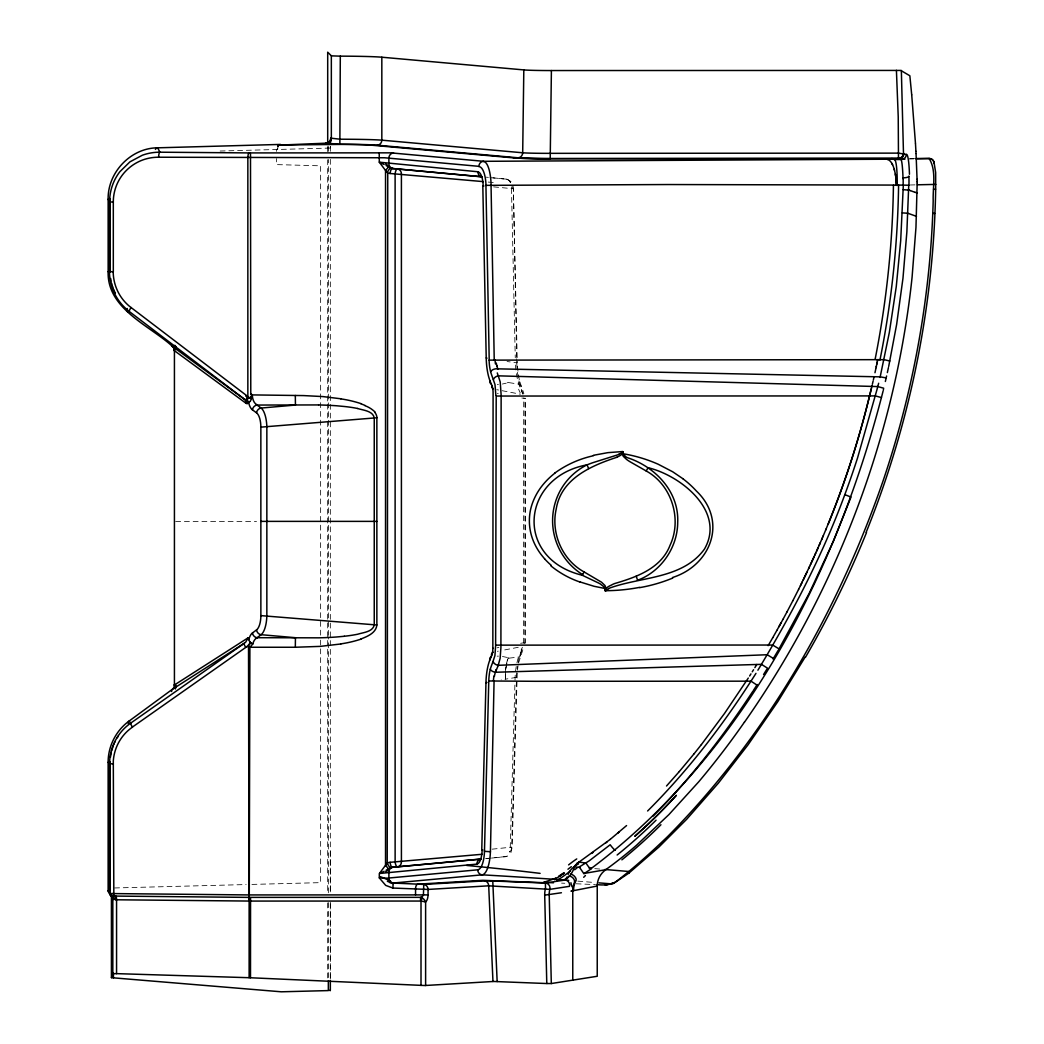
<?xml version="1.0" encoding="UTF-8"?>
<svg xmlns="http://www.w3.org/2000/svg" width="1044" height="1044" viewBox="0 0 1044 1044"><rect width="100%" height="100%" fill="white"/><g stroke="black" fill="none" stroke-linecap="round" stroke-linejoin="round"><path stroke-width="0.75" stroke-dasharray="5 3.75" d="M328.338 892.803L328.338 636.944M328.338 635.313L328.338 159.458M330.335 979.011L330.335 903.177M330.335 891.876L330.335 849.933M525.001 643.339A5.024 3.38 26.5 0 0 524.832 642.752L524.949 398.012M524.506 643.404L525.289 642.765L525.576 398.351M505.374 674.62L505.453 679.174L501.198 679.892M330.335 147.739L330.335 146.839M330.335 151.302L330.361 144.594M505.361 675.416L505.413 672.049M514.875 685.073L510.242 847.415A10.035 5.298 87.4 0 1 509.563 852.113M515.018 680.14L515.097 677.66A39.046 16.365 -89.1 0 1 518.476 657.041L519.207 654.888M509.524 851.708A4.998 2.205 -90 0 0 511.664 847.089L516.506 677.347A44.174 19.471 90 0 1 517.406 666.633M517.25 673.002L512.16 847.232L510.921 852.635M505.674 669.53L505.844 667.99A40.181 24.39 81.4 0 1 508.245 657.942M517.511 670.065L518.046 665.733M506.053 668.029L507.384 660.578M518.581 662.979L523.553 647.606M518.137 662.274A44.174 19.471 90 0 1 520.199 654.17L520.969 651.847A61.544 27.131 90 0 1 522.653 647.45M521.087 650.125L522.405 647.306M506.262 383.161L502.373 384.035M491.763 858.064L506.444 856.471M518.242 647.293L502.764 650.295M497.127 647.815L498.915 647.463M520.656 643.287L523.984 642.765M497.401 651.312L498.288 651.143M523.122 394.032A60.656 26.726 -90 0 1 521.595 390.078L520.564 387.037A44.148 19.458 90 0 1 516.793 363.038L519.429 380.838L519.286 380.133L523.866 393.51M516.663 357.348L513.387 188.755L517.302 362.921L507.071 361.511M492.142 849.177L511.808 847.115M485.656 858.664L488.827 858.351M486.139 858.533L505.505 856.719A5.024 4.502 84.7 0 0 507.384 856.041M220.114 151.028L330.335 148.052M909.35 159.014L913.748 158.897M910.329 184.984L915.001 184.866M114.527 887.961L246.149 884.555M251.93 884.412L320.638 882.637L320.638 636.631M497.309 384.544L498.145 384.518A42.856 24.443 45.1 0 0 498.419 384.492M508.611 382.626L508.206 382.639A9.331 5.507 42.5 0 0 507.684 382.678A2.545 1.501 42.2 0 0 507.253 382.77M497.179 656.154L498.432 656.154M524.74 398.351L521.856 398.012M909.794 158.492L914.609 158.479M175.64 521.374L256.524 521.374M509.25 658.125L518.476 657.054A5.024 2.662 17.8 0 0 520.199 654.17M493.603 186.876L513.348 188.742L513.1 186.419M561.581 883.133L564.804 883.276M576.118 883.772L595.498 884.607M508.898 658.111L508.846 658.111A2.923 1.723 -42.7 0 1 508.219 657.968M594.78 868.634L600.404 869.104M577.828 881.123L592.979 882.376M490.027 177.624L506.731 179.19L511.025 181.565M488.253 182.074L494.673 182.674M486.256 177.18L488.37 177.376M493.055 177.845L506.731 179.19A5.024 4.502 -84.7 0 1 510.594 182.713M502.438 656.506L507.867 657.576M509.067 382.639L518.829 384.14A5.024 2.675 -18 0 1 520.564 387.037M516.506 677.347L505.453 679.174A40.142 24.338 80.8 0 1 508.193 657.681M496.761 389.673L498.549 390.012M502.125 390.691L520.382 394.188M497.375 393.366L498.262 393.536M522.848 394.11L521.269 390.678M519.808 386.985L518.829 384.14A39.019 16.339 89.1 0 1 515.371 362.777L515.344 361.524M328.155 146.069L328.338 147.896M516.689 358.771L516.78 363.038M511.482 188.638L515.266 357.766M330.335 159.34L330.335 892.555M330.335 902.329L330.335 978.907M328.338 148.052L328.338 151.302M328.338 902.577L328.338 979.181M327.699 146.721L327.699 151.615M327.699 159.758L327.699 402.592M327.699 404.224L327.699 893.155M327.699 902.929L327.699 979.533M320.638 635.143L320.638 165.813L276.451 164.6L276.451 158.544M276.451 149.475L276.451 151.367M507.123 856.067A10.035 5.298 87.4 0 1 505.505 856.706M506.731 179.203A10.035 5.311 -87.4 0 1 510.438 182.752M511.403 186.811A10.035 5.311 -87.4 0 1 511.482 188.638M512.604 186.68A5.011 2.205 90 0 1 512.904 188.886M523.462 643.169A5.024 3.067 79.3 0 0 523.422 642.765L523.71 398.351A5.024 3.067 -79.4 0 0 523.736 397.947M520.264 392.909A55.932 26.204 -88.9 0 1 518.62 389.203M519.742 655.841A56.833 24.638 -89 0 1 521.53 651.104M277.717 149.436A4.92 2.166 90 0 1 277.782 148.118M277.286 149.449A4.933 2.949 90 0 1 277.443 147.843"/><path stroke-width="1.5" d="M110.742 895.426L108.132 890.728L108.132 762.316C108.041 746.303 116.028 730.513 129.012 721.13L172.312 689.353L244.165 643.339A16.926 14.159 76.7 0 0 245.732 642.086L248.211 637.74L174.426 684.981A4.633 3.067 -74.1 0 1 172.338 689.445A5.024 2.61 53.7 0 0 171.607 691.506M108.602 890.689L110.142 890.662L110.142 761.585M110.142 200.918L110.142 272.38M110.142 199.978L110.142 198.556M132.471 727.133A44.592 43.13 -90 0 0 113.3 760.841L113.835 896.091A3.771 1.801 88.1 0 1 115.44 899.811M904.939 159.132L483.594 161.311A5.024 4.698 -84.7 0 0 478.896 166.335L384.57 157.761L158.636 157.226A48.337 46.745 -90 0 0 142.832 159.928C133.541 163.321 125.45 169.807 120.177 178.172A43.744 42.308 -90 0 0 113.652 196.455A43.483 42.047 90 0 0 113.313 201.988L113.313 271.688L108.145 271.688C106.932 309.076 150.192 325.845 172.417 346.373A5.024 4.737 -54.3 0 1 174.191 350.353M245.992 400.087A9.344 5.233 74.4 0 1 244.505 399.265L172.886 346.712A5.024 4.398 -53.7 0 1 174.426 350.693L245.823 403.114A11.641 4.724 90 0 0 247.441 403.65A5.024 4.581 80.9 0 0 245.992 400.061A5.024 1.031 -52.7 0 1 247.846 396.511L247.846 157.931A5.024 1.279 -89.5 0 1 249.124 152.92M249.124 977.706L249.124 901.063A3.771 0.953 -89.4 0 0 248.394 897.383L115.806 896.091A3.771 0.953 -89.4 0 1 116.563 899.784L116.563 973.634L249.881 977.732L424.817 985.523L493.59 981.464L546.782 983.539L544.707 895.139A23.764 23.607 -38.4 0 1 545.503 888.47L545.412 883.054L487.209 880.758L423.76 884.425L393.183 883.041L392.87 888.053L428.053 889.436L488.696 885.821L549.849 889.357L569.502 886.33A5.024 4.868 81.2 0 0 565.013 880.027L558.344 879.57M249.268 897.383L249.894 647.254L252.896 643.939A5.729 1.657 28.7 0 1 250.808 642.856M250.495 977.758L250.547 897.383L420.588 897.357A6.708 5.533 -90 0 0 421.45 897.161L423.407 895.295L423.76 884.425A5.024 4.502 86.6 0 1 428.053 889.436L428.053 894.904A7.647 3.367 -90 0 1 425.587 901.872M250.09 641.995L249.477 641.199A5.742 3.615 35.4 0 1 249.255 640.872L248.759 639.633A16.182 6.564 90 0 1 252.439 632.977L256.524 629.923A14.942 6.055 90 0 0 260.87 615.621L260.856 427.14A14.942 6.055 90 0 0 256.524 412.824L252.439 409.835A16.13 6.538 -90 0 1 248.655 402.801A5.024 4.032 36.7 0 0 246.828 399.813C249.699 395.911 253.314 399.226 249.138 402.24M249.477 901.076A3.771 0.692 -88.6 0 0 249.007 897.383L248.524 647.254L295.322 647.254L295.439 637.701L261.144 634.7A5.024 4.398 53.8 0 1 256.524 629.923M388.577 166.923L385.536 170.472L385.536 865.319L388.564 868.869L390.821 867.708A5.324 5.05 -53.7 0 1 392.387 867.225M491.633 655.671A9.579 3.354 -90 0 0 492.846 648.337L493.094 392.87A9.579 3.354 90 0 0 491.894 385.497L490.001 380.877A33.447 11.693 90 0 1 486.217 357.922L482.811 185.819L483.881 185.989M495.613 645.427L496.2 396.028M495.613 646.014L494.921 655.619L492.559 662.836M327.699 143.472L327.699 52.2L331.405 55.854L340.305 56.154A50.216 1.749 -0.1 0 1 381.83 57.211L523.814 69.909L522.692 152.776A5.024 4.685 -84.9 0 1 518.007 157.788L377.145 145.194A45.192 1.579 -0.1 0 0 339.783 144.242L325.754 143.185L278.03 145.168M911.699 94.756L909.859 75.781L900.789 70.431L551.402 70.548L550.214 158.505A35.144 1.227 -0.1 0 1 518.007 157.788M888.692 366.431L896.652 324.358L902.969 278.265L906.871 231.872L908.737 185.258L903.321 185.101L900.698 240.642L896.261 286.669L889.357 332.383L880.053 377.471M393.118 867.238A5.024 4.698 84.7 0 0 388.89 872.236L388.89 878.017A5.024 4.698 84.7 0 0 393.379 883.028L482.184 874.833A25.069 8.3 -89.2 0 0 490.432 851.721L494.073 680.858M935.685 189.29L935.659 172.547L934.236 163.647A5.024 4.998 -67.9 0 0 929.134 158.505L915.94 158.845M260.856 427.14L376.858 417.77L376.858 624.991C376.127 632.977 367.41 636.422 360.924 638.993M491.098 656.78A5.024 3.51 21.5 0 0 489.845 659.978A33.447 11.693 -90 0 0 485.956 682.737L481.754 850.181L482.863 850.038M763.569 674.528L767.51 668.173L761.454 664.349L495.508 672.258A5.024 2.845 14.9 0 1 490.315 669.282A21.911 7.66 90 0 0 488.775 680.975L484.468 851.343A20.045 7.008 90 0 1 477.695 869.809A5.024 4.698 84.7 0 0 482.184 874.833A482.798 24.547 2.5 0 1 554.012 879.283L558.827 879.609M330.387 143.185L330.726 138.173L340.305 139.217A50.216 1.579 -0.1 0 1 381.83 140.17L522.692 152.776A30.132 1.044 -0.2 0 0 550.292 153.338L898.571 153.129L906.309 154.46A30.028 3.302 -89.5 0 1 909.454 174.244M929.134 158.505C936.677 170.603 932.723 186.954 933.192 200.722C930.648 295.335 913.787 389.438 883.668 479.131C838.201 611.549 766.492 736.659 667.677 836.505C651.534 852.048 634.843 867.133 617.108 880.836C611.536 885.234 603.784 885.273 597.116 884.673M935.659 190.178C933.519 307.223 909.963 423.786 866.129 532.362M917.167 183.065L915.966 227.422L912.091 277.13A887.7 887.7 0 0 1 904.443 332.866C880.992 472.436 825.621 606.303 744.463 722.2M415.564 888.601L415.551 894.904M110.416 757.278L111.225 752.359M805.133 657.081L777.819 701.607L747.987 744.881L718.416 783.078L686.691 819.253L658.894 847.062L629.088 872.941L628.514 871.466L604.894 869.482M877.469 360.885L877.717 359.658M877.13 362.529L877.547 360.48M876.96 363.338L876.229 366.862M877.208 362.111L876.79 364.16M876.02 367.866L876.373 366.209M875.877 368.532L874.976 372.734M888.431 367.632L887.361 372.591M874.089 376.727L873.397 379.755M886.604 375.984L886.382 376.949M885.991 378.711L885.351 381.478M886.173 377.915L880.209 376.858L495.717 368.806A5.024 2.832 -14.8 0 0 490.628 371.768A29.023 10.153 -90 0 0 491.098 373.387L495 384.557L495.874 395.454M873.123 380.969L872.419 383.996M872.145 385.197L871.675 387.141M550.201 158.531L898.479 158.323A5.024 4.998 -67 0 0 903.478 153.324L901.35 70.496M898.479 158.323L898.231 116.902L896.418 70.34M883.511 389.308L883.328 390.012M869.691 395.311L869.548 395.911A911.334 910.733 28.2 0 1 828.153 524.166M871.427 388.185L871.061 389.699M871.375 388.42L871.57 387.598M870.996 389.973C859.108 440.15 842.991 489.323 822.842 536.786M883.08 391.082C836.988 572.451 743.067 754.76 590.917 868.712A5.024 0.953 55 0 1 586.049 863.075L578.989 862.096L577.215 863.297M869.991 394.071L870.8 390.795M878.643 383.252L877.952 385.967M111.525 895.23L111.434 895.661A4.607 1.501 -47.6 0 0 111.382 895.974L115.74 896.091M883.759 388.237L877.795 386.58L877.338 388.329M111.551 750.975L113.261 745.664M877.143 389.034L857.529 457.99A917.324 916.697 12.4 0 1 844.818 494.634C822.267 556.113 791.717 614.237 757.905 670.196M251.539 398.638L251.878 397.399A8.77 7.438 89.2 0 0 252.061 396.668L252.113 394.906L303.634 395.585L322.974 396.589L340.853 398.782M495.508 672.258L495.874 671.175M421.006 985.445L421.006 901.129L422.207 897.788A5.05 4.541 61.3 0 0 420.588 897.383L420.536 901.05L250.495 901.076M328.338 980.812L328.338 990.586L281.28 991.8L111.46 977.68L112.83 973.713L112.83 898.923L111.46 896.261A3.771 3.758 0 0 0 109.463 892.946A2.506 2.506 0 0 1 108.132 890.728L108.237 890.715M496.226 670.248L497.727 666.659M489.845 659.978L491.411 656.219M113.509 745.024L114.318 743.132M825.687 530L826.091 529.021M491.58 655.815L491.58 655.815A5.024 3.628 22.9 0 1 493.212 652.239M822.437 537.751L821.602 539.683M823.246 535.82L819.096 545.49M498.027 665.981L500.141 658.346L500.911 647.672L501.133 394.984L500.233 381.987L497.27 372.93M820.362 542.593L817.413 549.34M818.248 547.434L810.47 564.687M816.565 551.271L816.982 550.305M815.703 553.189L814.842 555.108M813.981 557.026L803.254 579.916M339.861 144.15L340.305 56.154M808.695 568.51L809.583 566.605M806.895 572.321L798.582 589.429M114.618 742.519L115.218 741.292M802.34 581.808L800.487 585.593M798.608 589.364L792.853 600.705M792.892 600.639L786.98 611.914M787.019 611.849L782.987 619.34M776.866 630.406L783.013 619.288M778.928 626.726L780.964 623.033M619.288 454.179L619.014 454.31A36.462 36.409 88.9 0 1 617.2 455.014L592.64 462.753A157.996 157.709 -76.9 0 0 587.028 464.854C520.708 477.147 513.987 558.788 582.239 575.231L584.092 571.929C562.285 560.041 550.71 533.066 556.217 509.002C561.124 478.609 591.152 465.689 617.082 457.207M776.893 630.367L772.717 637.74M605.925 588.385A21.846 21.846 0 0 1 610.949 585.293L613.011 584.235A71.331 71.331 0 0 1 614.433 583.622C636.318 577.175 661.074 568.562 670.039 545.307C682.319 519.194 671.683 484.886 646.21 470.974L648.076 467.699C681.197 475.62 725.958 511.73 704.426 549.131C682.867 578.676 642.491 576.627 611.04 587.576A28.684 28.606 -84.1 0 0 608.678 588.542L608.691 588.555M772.73 637.727L768.123 645.662M778.85 649.224L809.126 593.475L833.477 541.066L850.99 497.061L844.779 494.608M778.263 650.216L773.043 659.038M385.575 865.228L379.311 873.606L379.311 877.887L385.706 885.39L392.87 888.053M756.809 664.493L754.864 667.638M755.96 673.367C724.693 722.774 689.066 769.65 647.619 810.979M753.572 669.726L752.254 671.814M750.949 673.902L749.631 675.977M117.215 737.782L118.311 736.124M748.3 678.052L724.523 713.443L701.398 744.581M753.168 690.802L757.239 684.525M250.821 396.72L250.377 397.373M752.541 691.754C723.322 736.164 690.645 778.511 652.983 816.134M386.358 864.067L386.685 863.662A4.972 3.667 -60 0 1 387.207 863.049A10.257 9.579 -90 0 1 390.13 862.305L482.093 854.279M701.385 744.581L694.182 753.677M629.14 872.928L614.407 882.872A5.024 4.907 79.1 0 1 611.145 883.876L599.034 882.872M568.954 876.229L569.137 875.994A5.024 3.68 38.5 0 1 574.487 882.337A20.123 19.484 79.8 0 0 572.764 890.793L572.764 980.277M568.432 876.869L565.104 880.014L545.386 883.015A5.024 4.855 81.5 0 1 549.849 889.357A18.479 18.205 -55.7 0 0 549.222 894.708L551.31 983.539L546.978 983.539M694.169 753.69L679.344 771.516M679.331 771.529L666.516 786.001M249.607 401.718L248.668 402.775A6.969 2.832 90 0 1 248.08 403.362M110.103 892.281L109.607 892.724A3.771 3.628 -3.7 0 1 110.051 893.116M626.57 825.569L610.179 839.415M617.709 833.229L619.196 831.964M610.166 839.428L578.989 862.096M605.585 843.043L607.112 841.842M252.439 632.925A5.024 4.398 53.8 0 0 257.059 637.701L261.144 634.7A19.993 7.504 -88.8 0 0 266.846 615.621L266.846 427.14A19.993 7.504 88.7 0 0 261.144 408.047L257.059 405.059A5.024 4.398 -53.8 0 0 252.439 409.835M563.682 873.41L564.373 872.901L562.194 874.467M591.635 853.431L593.201 852.322M250.155 642.086L250.351 642.334A14.551 14.068 -90 0 1 245.771 647.397L132.418 727.055A5.024 1.057 54.9 0 1 130.787 722.957L129.012 721.13A5.024 2.61 53.7 0 0 128.425 723.91M576.784 863.597L577.671 862.97M278.213 145.038L340.983 144.411A40.168 1.396 -0.1 0 1 372.473 145.26M563.395 873.671A23.516 3.51 -39.6 0 1 561.163 875.237A21.911 3.158 -39.4 0 1 559.962 876.007L559.206 876.49M559.14 876.555A18.648 2.597 -39.3 0 1 557.339 877.665L542.815 882.663L482.772 880.314L417.874 884.164A5.729 2.519 -90 0 0 416.295 885.495A4.802 2.114 -90 0 0 415.551 888.601M386.11 870.226L388.564 868.869M384.14 871.283L380.238 873.175M379.624 873.463L476.86 864.119A5.024 4.698 84.7 0 1 480.736 859.16M112.843 973.7L116.563 973.634M672.532 577.528C711.76 564.948 727.446 520.499 696.4 491.032A102.625 100.785 -55.6 0 0 682.828 478.7M593.41 455.301L607.921 452.639L622.589 451.556A1.657 1.631 -84.1 0 1 622.929 452.013A3.328 3.289 -84.2 0 1 623.177 453.762A150.323 147.674 -52.9 0 1 658.229 464.254L672.701 471.784L682.854 478.674M614.329 882.885L611.432 883.446M934.798 213.407L932.683 213.394M605.768 869.73A20.241 20.241 0 0 0 597.194 886.03L573.339 890.689M610.348 883.655L608.548 884.007A5.298 5.298 0 0 1 605.194 885.025M572.647 890.806L571.916 890.937M571.681 890.989L570.951 891.119M486.217 357.922L487.026 358.157M561.424 892.75L544.707 895.139M340.853 643.978L320.221 646.38L295.322 647.254M551.31 983.539L597.233 976.27L597.233 886.03M478.896 166.635A20.254 7.086 90 0 1 485.995 185.349L668.408 184.54L903.321 185.101M344.298 636.279L336.599 636.984A336.559 334.772 -86.6 0 1 318.603 637.832L257.059 637.701M390.13 862.305A5.024 1.775 84.4 0 0 392.4 867.303L481.297 858.977M392.4 867.303L481.075 859.121M477.695 869.822L388.89 878.017A10.009 0.757 3.8 0 1 379.311 877.887M935.789 184.397L917.337 184.801M280.51 144.424L157.67 147.817C130.761 147.909 107.571 172.495 108.145 199.195L108.145 271.688L109.581 271.688L109.581 201.988A48.663 47.371 89.2 0 1 109.959 195.841A49.016 47.711 89.2 0 1 119.838 171.725L129.926 161.859L142.349 155.23A53.048 51.639 89.2 0 1 159.915 152.202L249.96 152.92M487.013 682.437L485.956 682.737M935.607 189.316L933.558 189.29M896.313 185.349L898.649 185.297M109.32 890.676L110.142 890.662M889.827 361.015L884.059 359.658L489.205 360.128L485.93 185.362M249.829 897.383L250.103 901.076M492.781 648.324L493.238 648.324M891.837 158.505L894.303 159.549L901.311 159.51A5.024 4.998 -67.2 0 0 906.309 154.46M372.46 145.273L513.361 157.853A40.168 1.396 -0.1 0 0 550.149 158.714L903.386 158.492M916.214 158.479L929.056 158.479A5.037 5.037 0 0 1 934.119 163.569M110.142 199.195L108.145 199.195L109.581 201.988L113.313 201.988M257.059 405.059L318.603 404.928M260.856 521.374L376.858 521.374M260.856 615.621L376.858 624.991M173.996 684.981L174.948 684.981M110.142 762.316L108.145 762.316L109.568 763.79L109.568 893.534A2.506 2.506 0 0 0 111.303 895.922A3.771 3.249 -69.2 0 1 113.444 899.497L113.039 899.171M113.313 763.79L109.594 763.79L109.685 760.528A49.668 48.337 89.6 0 1 130.839 723.035L244.165 643.339A5.024 1.057 54.9 0 0 245.797 647.437M249.894 894.93L428.053 894.904M244.335 399.173L129.312 311.53L127.551 311.53A5.024 2.571 -52.1 0 1 127.198 308.502M248.863 894.93L109.646 893.547L110.599 893.586M496.579 645.14L772.677 645.035L779.046 648.898M496.631 396.041L501.133 396.041A2669.952 2.114 0 0 0 869.548 395.911L875.368 395.911L881.475 397.581M112.882 893.612L111.982 893.612M116.563 899.784L249.124 901.063M490.445 851.721L484.468 851.343M903.243 189.695L909.259 190.138M877.795 386.58L871.857 386.411A2861.787 2.192 1.6 0 1 541.197 377.054L498.51 375.84A5.024 3.589 -22.3 0 0 493.407 379.611M902.329 212.898L907.849 213.25L916.501 216.369M543.807 882.363L553.503 882.793M483.594 161.311L390.652 152.842L250.495 152.92L250.782 394.201M580.151 867.407L574.513 866.938A25.291 13.011 -85.5 0 1 562.677 879.857L568.732 880.366M589.155 868.164L591.4 868.347M390.821 867.708A5.024 1.631 65.4 0 1 387.22 863.088L387.742 172.926A10.244 9.566 -90 0 0 389.621 173.421L390.117 173.487A5.024 1.788 -84.4 0 1 392.387 168.489L482.106 176.762M481.01 176.775L392.387 168.489M483.424 181.63L390.117 173.487M580.046 581.939L594.127 586.297L605.925 588.672M488.775 680.975L535.324 681.301A1128.225 1.449 0 0 0 746.343 681.171L751.027 681.158L756.9 685.047M357.648 408.504C363.168 410.305 372.747 410.801 374.248 417.77L374.248 624.991C372.734 631.946 363.181 632.455 357.648 634.243A143.694 142.937 -85 0 1 344.298 636.253M917.363 193.062L915.17 192.331M250.612 393.927L251.043 394.084A2.271 2.271 0 0 1 252.087 394.789L252.061 394.815M914.909 192.24L913.017 191.587M912.613 191.443L910.629 190.713M360.924 403.754L365.087 405.45M910.329 190.582L909.585 190.282M901.311 159.51L898.936 158.518A5.024 4.998 -67 0 0 903.934 153.507M387.337 881.28L389.399 882.154A21.285 17.122 -14.1 0 0 389.986 882.454M390.508 167.94L386.11 165.565M582.239 575.231L598.825 583.139A55.071 54.967 -74.7 0 1 600.3 583.935L606.003 588.49L605.024 585.593L601.54 582.213L584.092 571.929M384.127 164.508L379.311 162.185L379.22 152.711M773.369 658.412L767.157 654.732L498.314 665.315A5.024 3.628 22.9 0 1 493.12 661.478M646.21 470.974L629.884 461.67A50.53 50.53 0 0 1 626.57 459.425L623.242 456.267L622.354 453.735A3.615 3.589 -68 0 0 622.615 451.569M247.846 396.511L131.087 307.549A44.735 43.261 -90 0 1 113.183 271.688M385.536 170.472L379.311 162.185L477.878 171.764A5.024 4.698 -84.7 0 0 481.754 176.723M544.603 558.749L543.376 557.326A64.624 63.762 87.3 0 1 538.861 551.349A58.438 57.811 -89.5 0 1 533.536 541.431A52.866 52.422 -88 0 1 530.482 509.981A56.167 55.671 -87.6 0 1 534.802 497.531A62.392 61.792 -86.2 0 1 542.854 484.86A72.715 71.932 -83.8 0 1 550.579 476.769A80.153 79.253 -82.6 0 1 554.86 473.167M492.768 880.888L497.153 981.53M327.581 144.437L326.472 143.302A14.538 4.359 -89.2 0 0 325.754 143.185A5.024 5.011 0 0 0 330.778 138.16M887.361 159.575A26.752 9.2 89.2 0 1 888.418 159.849L888.836 160.071A26.518 9.122 89.2 0 1 891.85 163.399L892.581 164.782A25.565 8.796 89.2 0 1 894.238 169.272L895.165 173.134A25.108 8.639 89.2 0 1 895.321 173.97L895.726 176.527A24.782 10.179 -89.4 0 1 895.987 178.276M891.85 163.399L892.581 164.782M115.401 292.999L114.814 291.837M114.253 290.65L113.731 289.449M588.646 468.547L587.015 464.854A63.097 62.549 53.5 0 0 582.617 574.618M113.235 288.235L112.556 286.382M636.24 576.158L637.558 580.268C661.1 571.577 677.582 547.461 677.7 522.431C679.148 491.58 655.136 466.603 627.144 457.598A24.025 23.986 -88.6 0 1 625.33 456.45M112.152 285.116L111.604 283.185M111.134 281.214L110.651 278.539M895.321 173.97L895.648 175.953M895.935 178.302L896 178.902A24.821 10.349 -89.8 0 1 896.196 180.703L896.222 181.956A24.638 10.414 89.6 0 1 896.339 183.809L896.313 185.062M911.712 94.887L915.457 143.198M915.471 143.38L915.914 151.158M915.927 151.341L916.032 153.455M916.045 153.612L917.05 178.981M492.964 981.49L488.696 885.821A5.024 4.502 86.6 0 0 484.403 880.81M917.063 179.268L917.115 181.291M917.115 181.395L917.154 182.817M491.045 185.114L494.23 359.893M295.322 395.493L295.439 405.059L261.144 408.047A5.024 4.398 -53.8 0 0 256.524 412.824M425.613 902.003L425.613 985.51M381.83 57.211L381.83 140.17A5.024 4.685 -84.9 0 1 377.145 145.194M331.339 55.828L331.339 138.735A5.024 5.011 0 0 1 326.328 143.746M330.335 980.525L330.335 990.299M175.992 346.647L175.992 349.688M174.426 350.693L174.426 684.981M113.418 973.086L113.418 977.941M111.421 977.641L111.421 895.935A3.771 3.628 -3.7 0 0 111.003 894.251M380.381 876.699A19.81 3.706 19.7 0 1 390.665 881.293M360.976 639.15A119.473 119.46 -90 0 1 340.84 643.874M374.731 412.276A9.226 9.226 0 0 1 376.936 417.757M364.995 405.685A28.475 28.475 0 0 1 375.018 411.988M340.84 398.886A119.525 119.499 -90 0 1 360.963 403.61M257.085 404.746A10.636 5.846 90 0 1 252.309 395.546M385.654 170.42A8.221 5.833 59.7 0 0 387.259 172.678A5.024 1.644 -65.5 0 1 390.847 168.084M554.521 879.635A14.551 1.696 -37.7 0 1 555.604 878.226M393.092 883.459A11.458 10.336 -34 0 1 389.908 882.624M483.594 161.572A25.239 7.569 90 0 1 491.098 185.101M393.588 153.011A5.024 4.698 -84.7 0 0 388.89 158.022L388.89 163.556A5.024 4.698 -84.7 0 0 393.118 168.554M155.425 149.37A5.024 3.028 88.4 0 1 157.67 147.817L159.915 152.202A5.024 1.279 -89.5 0 0 158.636 157.226M622.863 451.804A7.086 7.073 0 0 1 619.222 453.905M604.998 588.581A4.045 3.954 -81.3 0 0 605.155 590.512A2.088 2.049 -81.5 0 0 605.598 591.165A4.398 4.385 6.7 0 1 605.925 588.672M639.607 587.367A191.796 186.498 59.1 0 1 605.585 590.695M605.337 590.93A7.608 7.595 89.9 0 1 608.613 588.764M248.276 647.202A6.903 6.682 -90 0 1 250.978 642.947M129.365 311.451A49.799 48.468 90 0 1 109.45 271.688M387.82 870.474A25.539 7.843 -21.2 0 1 385.654 871.701M385.875 865.411A10.257 7.021 -59.7 0 1 386.606 864.288M482.132 850.351A15.125 5.285 -90 0 1 476.86 863.949M392.139 168.397A5.298 4.881 45.4 0 1 391.174 168.149M385.641 164.078A25.487 7.817 21.2 0 1 387.807 165.304M477.878 171.947A15.112 5.285 90 0 1 483.163 185.741M493.173 388.786A5.024 3.615 -22.7 0 1 491.894 385.497M491.241 384.035A5.024 3.471 -20.9 0 1 490.001 380.877M250.09 397.829A11.471 0.966 20.1 0 1 245.797 396.159M490.641 371.755A21.232 7.425 -90 0 1 489.114 360.141M490.288 669.191A47.659 16.665 90 0 1 492.572 662.888M129.312 311.53A5.024 1.031 -52.6 0 1 131.087 307.549M244.27 399.121A5.024 4.398 -53.7 0 1 245.823 403.114M172.103 346.412A8.417 0.887 -8.1 0 1 174.961 345.394M497.91 369.119A33.891 8.535 81.2 0 1 496.657 365.348M496.97 366.327A17.213 5.285 84.6 0 1 496.265 363.012M893.429 185.31A954.673 947.247 83.7 0 1 875.107 359.332M898.584 185.101A954.725 952.337 73.8 0 1 879.935 360.115M466.707 865.45A467.059 66.516 3.7 0 1 540.113 873.371M574.226 866.833A9.122 6.525 -45.8 0 1 579.029 862.266M357.648 408.478A143.694 142.937 86.4 0 0 344.298 406.494L336.612 405.777A336.52 334.693 82 0 0 318.603 404.955M252.818 643.874A11.301 6.225 -90 0 1 257.072 637.845M248.211 637.727A8.456 3.432 -90 0 1 248.759 639.633M495.456 363.925A14.968 5.82 88.8 0 1 495.078 359.802M250.886 642.83A2.362 2.284 -90 0 1 250.364 642.321M175.966 685.308A9.761 7.791 -90 0 1 175.327 689.001M494.373 676.447A17.043 8.117 87.8 0 1 495.43 672.14M622.498 453.905A23.138 23.138 0 0 1 617.043 457.102M568.602 864.902A34.426 10.544 -37.8 0 1 576.745 858.912M571.316 866.703A29.232 0.744 -37.2 0 1 567.962 869.247M561.189 875.198A21.754 2.988 -39.2 0 1 559.936 876.033M563.016 873.293A20.528 2.597 -38.4 0 1 558.697 876.203M894.238 169.272A25.186 8.665 89.2 0 1 894.499 170.25M895.726 176.527A24.547 8.443 89.2 0 1 896.144 180.716L896.222 181.956A24.299 8.352 89.2 0 1 896.3 183.809M173.943 350.523A8.417 3.771 -41.6 0 1 175.47 346.06M278.017 146.852A4.92 2.166 90 0 1 278.291 145.99M493.46 680.727A15.751 7.073 89.5 0 1 493.956 676.029M495.717 670.587A28.097 9.07 -84.9 0 1 496.083 669.648M246.815 399.774A3.093 1.592 77.5 0 1 246.462 400.048M250.912 394.097A2.427 2.401 -46.7 0 1 251.343 395.128M251.278 396.185A2.427 2.401 -46.7 0 1 251.03 396.785M672.741 578.063A166.374 162.42 73.8 0 1 639.659 587.641M554.782 473.062A104.152 102.586 -71.8 0 1 593.501 455.732M551.245 565.339A72.78 71.658 84.2 0 1 544.563 558.788M580.007 582.043A95.709 93.986 80.4 0 1 550.854 565.835M625.408 456.319A6.342 6.329 -85.1 0 1 622.903 453.983M903.138 178.185A25.095 2.897 -89.3 0 1 903.151 185.075M894.303 159.536A25.121 3.132 -89.2 0 1 897.201 185.232M901.311 160.124A25.108 1.997 89.3 0 1 903.034 178.668M550.162 158.714A40.168 1.396 -0.1 0 1 513.361 157.853M421.006 901.155A5.116 0.783 5.7 0 1 425.469 902.003A5.037 3.563 49 0 0 422.167 897.944M110.834 895.608A3.771 3.758 0 0 1 112.83 898.923M114.866 899.55A4.907 1.344 5 0 1 115.506 899.497M115.91 899.119A4.32 1.409 -14.2 0 1 114.018 899.171M329.578 990.364A5.024 0.835 5.8 0 1 330.243 990.717M551.402 70.548A30.132 1.057 -0.1 0 1 523.814 69.909M113.378 896.052A17.396 1.37 6.3 0 1 113.117 895.987M277.874 146.434A4.933 2.949 90 0 1 278.474 145.416M744.411 722.161A817.374 817.374 0 0 1 698.684 781.852L668.956 814.542L636.618 845.17A433.926 433.926 0 0 1 605.742 869.691L583.766 873.515L579.263 866.964L589.129 860.895L610.192 844.753A5.024 0.666 50.8 0 0 615.308 850.221M591.178 868.817A64.793 17.826 -31.9 0 1 583.935 873.684M583.687 877.299A14.316 0.992 -45 0 1 585.436 875.524M660.943 824.747A423.159 355.991 -50.4 0 1 621.885 859.838M570.272 871.074A28.841 3.667 -39.1 0 1 557.078 880.457M574.618 869.756A34.243 2.884 -37.1 0 1 576.98 867.982M568.145 874.35A14.577 9.031 -34 0 1 578.611 863.858M573.534 890.649A20.084 19.444 79.6 0 1 576.105 880.47A5.024 2.988 39.3 0 0 570.729 874.089M573.052 887.674A33.421 7.726 -75.9 0 1 570.938 882.715M908.75 176.475A5.024 1.357 -1.3 0 1 903.308 177.806M908.919 176.097A30.354 3.745 -89.4 0 1 908.972 185.297M656.05 820.192A424.229 355.351 -50.4 0 1 617.134 855.01M566.239 878.448A16.43 2.584 -42.6 0 1 566.944 877.012M866.52 532.518A986.998 986.019 2.6 0 1 805.472 657.276M623.203 453.801L622.354 453.735L623.203 453.775M401.418 861.822L401.405 173.97A5.024 4.502 -84.7 0 0 397.386 168.971A5.024 1.788 -84.4 0 0 395.115 173.97L395.128 861.822A5.024 1.775 84.4 0 0 397.399 866.82A5.024 4.502 84.7 0 0 401.418 861.822M634.987 836.114A455.771 401.653 -51.6 0 0 676.381 795.267A455.719 401.601 -51.6 0 1 634.974 836.127"/></g></svg>
